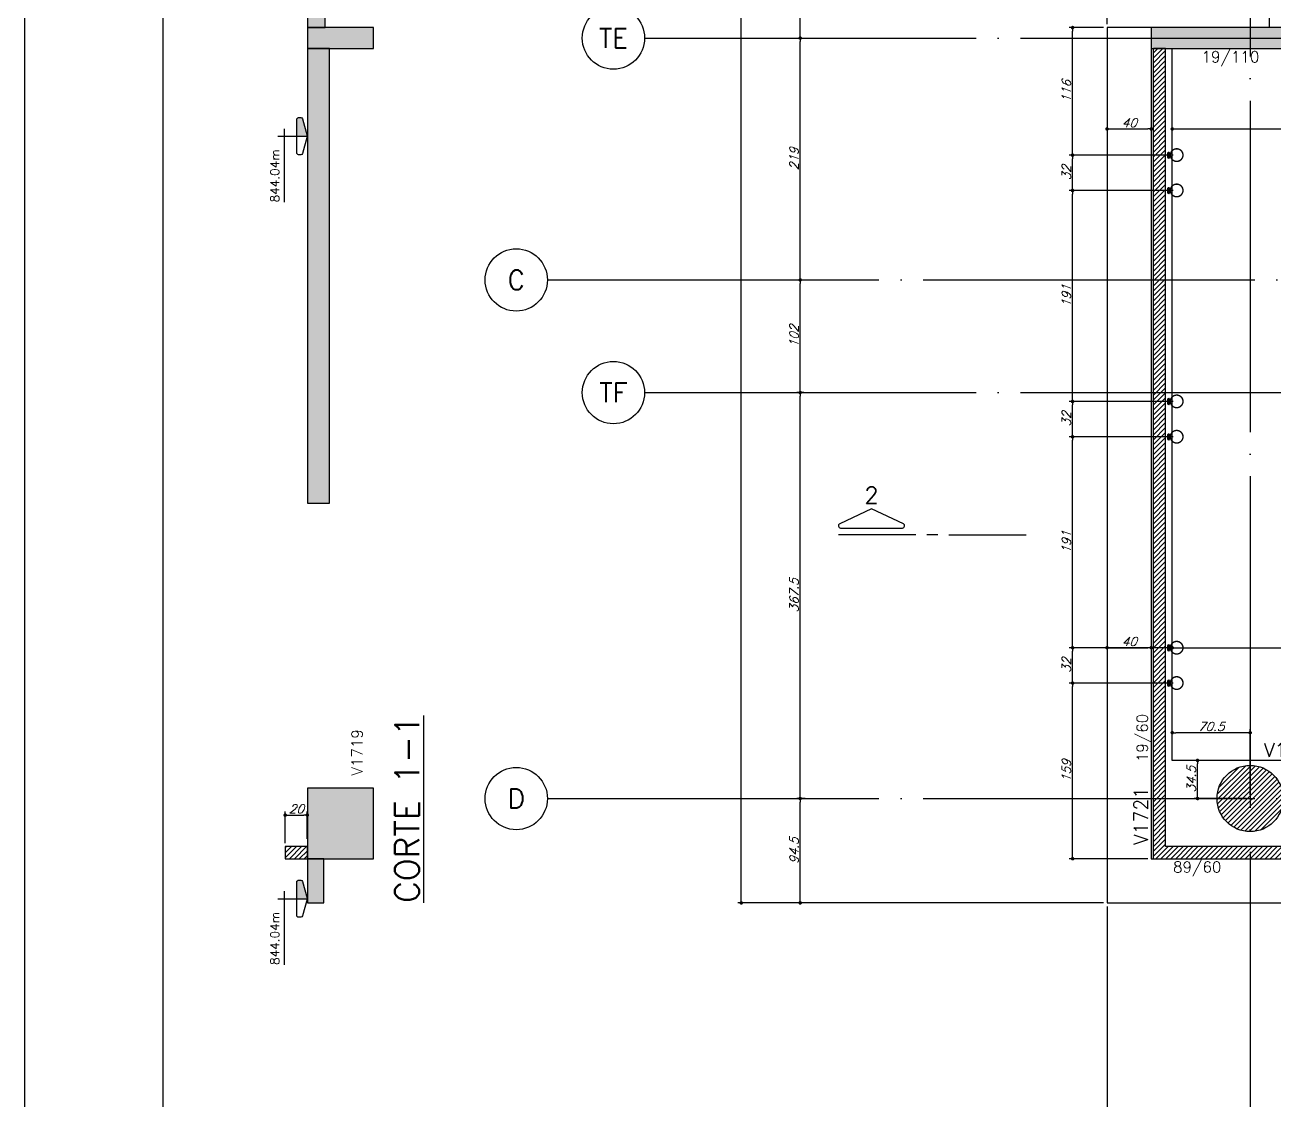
# Model space of a CAD drawing. Header units: millimetres. Extents: x -2368 to 4502, y -2283 to 2217.
# Drawn here: x -2368 to -1238, y -757 to 216 of the extents above; entities that cross this region are included whole.
import ezdxf
from ezdxf.enums import TextEntityAlignment as Align

# ---------------------------------------------------------------- set-up
doc = ezdxf.new("R2010")
doc.units = ezdxf.units.MM
doc.header["$LTSCALE"] = 50
doc.linetypes.add('EIXO', pattern=[6.8, 6, -0.4, 0, -0.4])
for name, color, linetype in [('F-AUX', 2, 'Continuous'), ('F-AUX-RED', 1, 'Continuous'), ('F-CORTE', 4, 'Continuous'), ('F-CORTE-INDICAÇÃO', 4, 'Continuous'), ('F-COTAS', 106, 'Continuous'), ('F-COTAS ANCORAGEM', 106, 'Continuous'), ('F-DESNIVEL-1', 254, 'Continuous'), ('F-EIXO', 12, 'EIXO'), ('F-GANCHOS', 4, 'Continuous'), ('F-HATCH', 1, 'Continuous'), ('F-LAJES', 3, 'Continuous'), ('F-MARGEM', 1, 'Continuous'), ('F-PILARES-HACH', 174, 'Continuous'), ('F-PILARES-S', 170, 'Continuous'), ('F-SOLIDO', 71, 'Continuous'), ('F-SOLIDO-CORTE', 71, 'Continuous'), ('F-TEXTO', 6, 'Continuous'), ('F-TEXTO-YELLOW', 2, 'Continuous'), ('F-VIGAS', 3, 'Continuous'), ('F-VIGAS-DIM', 2, 'Continuous'), ('F-VIGAS-NOME', 4, 'Continuous')]:
    doc.layers.add(name, color=color, linetype=linetype)
doc.styles.add('CP-TEXT-INCL', font='romans.shx', dxfattribs={"oblique": 20})
doc.styles.add('MCP', font='romans.shx')
doc.styles.add('ROMANS', font='romans.shx')
doc.dimstyles.new('CP-COTAS-50', dxfattribs={"dimscale": 0.64, "dimtxt": 12.5, "dimasz": 5, "dimexe": 5, "dimexo": 5, "dimgap": 2.5, "dimtad": 1, "dimdec": 1, "dimdsep": 46, "dimtxsty": 'CP-TEXT-INCL', "dimblk1": 'DOT', "dimblk2": 'DOT', "dimsah": 1, "dimcen": 9, "dimclrd": 256, "dimclre": 256, "dimclrt": 256, "dimadec": 0, "dimazin": 0, "dimtfac": 1, "dimtdec": 1, "dimtmove": 2, "dimatfit": 3, "dimldrblk": 'DOT', "dimfxl": 0, "dimtolj": 1, "dimarcsym": 0})
pattern_1 = [(45, (0, 10000), (-2.245064, 2.245064), [])]

# ---------------------------------------------------------------- blocks, each defined once
blk = doc.blocks.new('*U9')
at = {"layer": 'F-CORTE-INDICAÇÃO'}
for p, q in [((-100, 0), (-170, 0)), ((-80, 0), (-90, 0)), ((-70, 0), (0, 0))]:
    blk.add_line(p, q, dxfattribs=at)
blk.add_lwpolyline([(-112, 6, 0.802585), (-111.2, 9.8), (-140, 23.3), (-168.8, 9.8, 0.802585), (-168, 6)], format="xyb", close=True, dxfattribs=at)
at = {"layer": 'F-CORTE-INDICAÇÃO', "style": 'ROMANS'}
blk.add_attdef('CORTE', text='', height=15, dxfattribs=at).set_placement((-140, 35.8), align=Align.MIDDLE_CENTER)
at = {"layer": 'F-CORTE-INDICAÇÃO', "color": 2, "style": 'ROMANS'}
blk.add_attdef('FOLHA', text='', height=12, dxfattribs=at).set_placement((-140, -10), align=Align.MIDDLE_CENTER)
blk = doc.blocks.new('*U14')
at = {"layer": 'F-EIXO'}
blk.add_line((0, 0), (4945.5, 0), dxfattribs=at)
at = {"layer": 'F-EIXO', "color": 2, "linetype": 'Continuous'}
blk.add_circle((-28.2, 0), 28.2, dxfattribs=at)
at = {"layer": 'F-TEXTO', "style": 'ROMANS'}
blk.add_attdef('EIXO', text='', height=17.5, dxfattribs=at).set_placement((-28.2, 0), align=Align.MIDDLE_CENTER)
blk = doc.blocks.new('*U13')
at = {"layer": 'F-EIXO'}
blk.add_line((0, 0), (4857.5, 0), dxfattribs=at)
at = {"layer": 'F-EIXO', "color": 2, "linetype": 'Continuous'}
blk.add_circle((-28.2, 0), 28.2, dxfattribs=at)
at = {"layer": 'F-TEXTO', "style": 'ROMANS'}
blk.add_attdef('EIXO', text='', height=17.5, dxfattribs=at).set_placement((-28.2, 0), align=Align.MIDDLE_CENTER)
blk = doc.blocks.new('*U20')
at = {"layer": 'F-EIXO'}
blk.add_line((0, 0), (0, -2828.6), dxfattribs=at)
at = {"layer": 'F-TEXTO', "style": 'ROMANS'}
blk.add_attdef('EIXO', text='', height=17.5, rotation=360, dxfattribs=at).set_placement((0, 28.2), align=Align.MIDDLE_CENTER)
blk = doc.blocks.new('_DOT')
at = {"color": 0, "linetype": 'ByBlock'}
blk.add_line((-0.5, 0), (-1, 0), dxfattribs=at)
at = {"color": 0, "linetype": 'ByBlock', "const_width": 0.5}
blk.add_lwpolyline([(-0.25, 0, 1), (0.25, 0, 1)], format="xyb", close=True, dxfattribs=at)
blk = doc.blocks.new('*D24')
at = {"layer": 'DEFPOINTS', "color": 0, "transparency": 16777216}
for p in [(-1389, -348), (-1349, -348), (-1349, -348)]:
    blk.add_point(p, dxfattribs=at)
at = {"layer": 'F-COTAS', "lineweight": -2, "transparency": 16777216}
blk.add_line((-1385.8, -348), (-1352.2, -348), dxfattribs=at)
at = {"layer": 'F-COTAS', "lineweight": -2, "transparency": 16777216, "xscale": 3.2, "yscale": 3.2, "zscale": 3.2, "rotation": 180}
blk.add_blockref('_DOT', (-1389, -348), dxfattribs=at)
at = {"layer": 'F-COTAS', "lineweight": -2, "transparency": 16777216, "xscale": 3.2, "yscale": 3.2, "zscale": 3.2}
blk.add_blockref('_DOT', (-1349, -348), dxfattribs=at)
at = {"layer": 'F-COTAS', "transparency": 16777216, "insert": (-1369, -342.4), "char_height": 8, "attachment_point": 5, "style": 'CP-TEXT-INCL'}
blk.add_mtext('\\A1;40', dxfattribs=at)
blk = doc.blocks.new('*D25')
at = {"layer": 'DEFPOINTS', "color": 0, "transparency": 16777216}
for p in [(-1330, -348), (-1087, -348), (-1087, -348)]:
    blk.add_point(p, dxfattribs=at)
at = {"layer": 'F-COTAS', "lineweight": -2, "transparency": 16777216}
blk.add_line((-1326.8, -348), (-1090.2, -348), dxfattribs=at)
at = {"layer": 'F-COTAS', "lineweight": -2, "transparency": 16777216, "xscale": 3.2, "yscale": 3.2, "zscale": 3.2, "rotation": 180}
blk.add_blockref('_DOT', (-1330, -348), dxfattribs=at)
at = {"layer": 'F-COTAS', "lineweight": -2, "transparency": 16777216, "xscale": 3.2, "yscale": 3.2, "zscale": 3.2}
blk.add_blockref('_DOT', (-1087, -348), dxfattribs=at)
at = {"layer": 'F-COTAS', "transparency": 16777216, "insert": (-1208.5, -342.4), "char_height": 8, "attachment_point": 5, "style": 'CP-TEXT-INCL'}
blk.add_mtext('\\A1;243', dxfattribs=at)
blk = doc.blocks.new('*D33')
at = {"layer": 'DEFPOINTS', "color": 0, "transparency": 16777216}
for p in [(-1389, 121.7), (-1349, 121.7), (-1349, 121.7)]:
    blk.add_point(p, dxfattribs=at)
at = {"layer": 'F-COTAS', "lineweight": -2, "transparency": 16777216}
blk.add_line((-1385.8, 121.7), (-1352.2, 121.7), dxfattribs=at)
at = {"layer": 'F-COTAS', "lineweight": -2, "transparency": 16777216, "xscale": 3.2, "yscale": 3.2, "zscale": 3.2, "rotation": 180}
blk.add_blockref('_DOT', (-1389, 121.7), dxfattribs=at)
at = {"layer": 'F-COTAS', "lineweight": -2, "transparency": 16777216, "xscale": 3.2, "yscale": 3.2, "zscale": 3.2}
blk.add_blockref('_DOT', (-1349, 121.7), dxfattribs=at)
at = {"layer": 'F-COTAS', "transparency": 16777216, "insert": (-1369, 127.3), "char_height": 8, "attachment_point": 5, "style": 'CP-TEXT-INCL'}
blk.add_mtext('\\A1;40', dxfattribs=at)
blk = doc.blocks.new('*D34')
at = {"layer": 'DEFPOINTS', "color": 0, "transparency": 16777216}
for p in [(-1330, 121.7), (-1087, 121.7), (-1087, 121.7)]:
    blk.add_point(p, dxfattribs=at)
at = {"layer": 'F-COTAS', "lineweight": -2, "transparency": 16777216}
blk.add_line((-1326.8, 121.7), (-1090.2, 121.7), dxfattribs=at)
at = {"layer": 'F-COTAS', "lineweight": -2, "transparency": 16777216, "xscale": 3.2, "yscale": 3.2, "zscale": 3.2, "rotation": 180}
blk.add_blockref('_DOT', (-1330, 121.7), dxfattribs=at)
at = {"layer": 'F-COTAS', "lineweight": -2, "transparency": 16777216, "xscale": 3.2, "yscale": 3.2, "zscale": 3.2}
blk.add_blockref('_DOT', (-1087, 121.7), dxfattribs=at)
at = {"layer": 'F-COTAS', "transparency": 16777216, "insert": (-1208.5, 127.3), "char_height": 8, "attachment_point": 5, "style": 'CP-TEXT-INCL'}
blk.add_mtext('\\A1;243', dxfattribs=at)
blk = doc.blocks.new('A0-1L_900')
at = {"layer": 'F-MARGEM', "color": 2}
blk.add_lwpolyline([(0, 0), (0, 90), (137.4, 90), (137.4, 0)], close=True, dxfattribs=at)
at = {"layer": 'F-MARGEM', "color": 7}
blk.add_lwpolyline([(2.5, 89), (136.4, 89), (136.4, 1), (2.5, 1)], close=True, dxfattribs=at)
blk = doc.blocks.new('*D172')
at = {"layer": 'DEFPOINTS', "color": 0, "transparency": 16777216}
for p in [(-1330, -424.9), (-1330, -450), (-1259.5, -484.5)]:
    blk.add_point(p, dxfattribs=at)
at = {"layer": 'F-COTAS', "lineweight": -2, "transparency": 16777216}
for p, q in [((-1330, -446.8), (-1330, -421.7)), ((-1262.7, -424.9), (-1326.8, -424.9)), ((-1259.5, -481.3), (-1259.5, -421.7))]:
    blk.add_line(p, q, dxfattribs=at)
at = {"layer": 'F-COTAS', "lineweight": -2, "transparency": 16777216, "xscale": 3.2, "yscale": 3.2, "zscale": 3.2, "rotation": 180}
blk.add_blockref('_DOT', (-1330, -424.9), dxfattribs=at)
at = {"layer": 'F-COTAS', "lineweight": -2, "transparency": 16777216, "xscale": 3.2, "yscale": 3.2, "zscale": 3.2}
blk.add_blockref('_DOT', (-1259.5, -424.9), dxfattribs=at)
at = {"layer": 'F-COTAS', "transparency": 16777216, "insert": (-1294.8, -419.3), "char_height": 8, "attachment_point": 5, "style": 'CP-TEXT-INCL'}
blk.add_mtext('\\A1;70.5', dxfattribs=at)
blk = doc.blocks.new('*D173')
at = {"layer": 'DEFPOINTS', "color": 0, "transparency": 16777216}
for p in [(-1307.1, -450), (-1304.2, -450), (-1259.5, -484.5)]:
    blk.add_point(p, dxfattribs=at)
at = {"layer": 'F-COTAS', "lineweight": -2, "transparency": 16777216}
for p, q in [((-1307.4, -450), (-1310.3, -450)), ((-1307.1, -481.3), (-1307.1, -453.2)), ((-1262.7, -484.5), (-1310.3, -484.5))]:
    blk.add_line(p, q, dxfattribs=at)
at = {"layer": 'F-COTAS', "lineweight": -2, "transparency": 16777216, "xscale": 3.2, "yscale": 3.2, "zscale": 3.2}
for p, rotation in [((-1307.1, -450), 90), ((-1307.1, -484.5), 270)]:
    blk.add_blockref('_DOT', p, dxfattribs=dict(at, rotation=rotation))
at = {"layer": 'F-COTAS', "transparency": 16777216, "insert": (-1312.7, -467.2), "char_height": 8, "attachment_point": 5, "rotation": 90, "style": 'CP-TEXT-INCL'}
blk.add_mtext('\\A1;34.5', dxfattribs=at)
blk = doc.blocks.new('*D190')
at = {"layer": 'DEFPOINTS', "color": 0, "transparency": 16777216}
for p in [(-2112.8, -499.5), (-2132.8, -528), (-2112.8, -524.3)]:
    blk.add_point(p, dxfattribs=at)
at = {"layer": 'F-COTAS', "lineweight": -2, "transparency": 16777216}
for p, q in [((-2132.8, -524.8), (-2132.8, -496.3)), ((-2112.8, -521.1), (-2112.8, -496.3)), ((-2129.6, -499.5), (-2116, -499.5))]:
    blk.add_line(p, q, dxfattribs=at)
at = {"layer": 'F-COTAS', "lineweight": -2, "transparency": 16777216, "xscale": 3.2, "yscale": 3.2, "zscale": 3.2, "rotation": 180}
blk.add_blockref('_DOT', (-2132.8, -499.5), dxfattribs=at)
at = {"layer": 'F-COTAS', "lineweight": -2, "transparency": 16777216, "xscale": 3.2, "yscale": 3.2, "zscale": 3.2}
blk.add_blockref('_DOT', (-2112.8, -499.5), dxfattribs=at)
at = {"layer": 'F-COTAS', "transparency": 16777216, "insert": (-2122.8, -493.9), "char_height": 8, "attachment_point": 5, "style": 'CP-TEXT-INCL'}
blk.add_mtext('\\A1;20', dxfattribs=at)
blk = doc.blocks.new('Nível - Vista')
at = {"layer": 'F-SOLIDO'}
blk.add_hatch(color=256, dxfattribs=at).paths.add_polyline_path([(0, 0.238), (-0.38, 0.238, 0.414214), (-0.42, 0.198), (-0.42, 0.148, 0.331206), (-0.391, 0.11), (-0.011, 0.002, 0.072993), (0, 0)])
at = {"layer": 'F-AUX', "color": 2}
for p, q in [((0, 0.67), (0, 0)), ((-0.168, 0.521), (1.493, 0.521))]:
    blk.add_line(p, q, dxfattribs=at)
blk.add_lwpolyline([(-0.011, 0.002, 0.146769), (0.011, 0.002), (0.391, 0.11, 0.331206), (0.42, 0.148), (0.42, 0.198, 0.414214), (0.38, 0.238), (-0.38, 0.238, 0.414214), (-0.42, 0.198), (-0.42, 0.148, 0.331206), (-0.391, 0.11), (-0.011, 0.002, 0.146769), (0.011, 0.002)], format="xyb", dxfattribs=at)
at = {"layer": 'F-TEXTO', "color": 3, "style": 'MCP'}
blk.add_attdef('NÍVEL', (0.19, 0.636), '', height=0.25, dxfattribs=at)
blk = doc.blocks.new('*D224')
at = {"layer": 'DEFPOINTS', "color": 0, "transparency": 16777216}
for p in [(-1389, -579), (2295, -855.5), (2295, -972.3)]:
    blk.add_point(p, dxfattribs=at)
at = {"layer": 'F-COTAS', "lineweight": -2, "transparency": 16777216}
for p, q in [((-1389, -582.2), (-1389, -975.5)), ((2295, -858.7), (2295, -975.5)), ((-1385.8, -972.3), (2291.8, -972.3))]:
    blk.add_line(p, q, dxfattribs=at)
at = {"layer": 'F-COTAS', "lineweight": -2, "transparency": 16777216, "xscale": 3.2, "yscale": 3.2, "zscale": 3.2, "rotation": 180}
blk.add_blockref('_DOT', (-1389, -972.3), dxfattribs=at)
at = {"layer": 'F-COTAS', "lineweight": -2, "transparency": 16777216, "xscale": 3.2, "yscale": 3.2, "zscale": 3.2}
blk.add_blockref('_DOT', (2295, -972.3), dxfattribs=at)
at = {"layer": 'F-COTAS', "transparency": 16777216, "insert": (453, -966.7), "char_height": 8, "attachment_point": 5, "style": 'CP-TEXT-INCL'}
blk.add_mtext('\\A1;3684', dxfattribs=at)
blk = doc.blocks.new('*D242')
at = {"layer": 'DEFPOINTS', "color": 0, "transparency": 16777216}
for p in [(-1720, 1438), (-1200, 1438), (-1389, -579)]:
    blk.add_point(p, dxfattribs=at)
at = {"layer": 'F-COTAS', "lineweight": -2, "transparency": 16777216}
for p, q in [((-1203.2, 1438), (-1723.2, 1438)), ((-1720, -575.8), (-1720, 1434.8)), ((-1392.2, -579), (-1723.2, -579))]:
    blk.add_line(p, q, dxfattribs=at)
at = {"layer": 'F-COTAS', "lineweight": -2, "transparency": 16777216, "xscale": 3.2, "yscale": 3.2, "zscale": 3.2}
for p, rotation in [((-1720, 1438), 90), ((-1720, -579), 270)]:
    blk.add_blockref('_DOT', p, dxfattribs=dict(at, rotation=rotation))
at = {"layer": 'F-COTAS', "transparency": 16777216, "insert": (-1725.6, 429.5), "char_height": 8, "attachment_point": 5, "rotation": 90, "style": 'CP-TEXT-INCL'}
blk.add_mtext('\\A1;2017', dxfattribs=at)
blk = doc.blocks.new('*D243')
at = {"layer": 'DEFPOINTS', "color": 0, "transparency": 16777216}
for p in [(-1666.7, -484.5), (-1659, -484.5), (-1389, -579)]:
    blk.add_point(p, dxfattribs=at)
at = {"layer": 'F-COTAS', "lineweight": -2, "transparency": 16777216}
for p, q in [((-1662.2, -484.5), (-1669.9, -484.5)), ((-1666.7, -575.8), (-1666.7, -487.7)), ((-1392.2, -579), (-1669.9, -579))]:
    blk.add_line(p, q, dxfattribs=at)
at = {"layer": 'F-COTAS', "lineweight": -2, "transparency": 16777216, "xscale": 3.2, "yscale": 3.2, "zscale": 3.2}
for p, rotation in [((-1666.7, -484.5), 90), ((-1666.7, -579), 270)]:
    blk.add_blockref('_DOT', p, dxfattribs=dict(at, rotation=rotation))
at = {"layer": 'F-COTAS', "transparency": 16777216, "insert": (-1672.3, -531.8), "char_height": 8, "attachment_point": 5, "rotation": 90, "style": 'CP-TEXT-INCL'}
blk.add_mtext('\\A1;94.5', dxfattribs=at)
blk = doc.blocks.new('*D244')
at = {"layer": 'DEFPOINTS', "color": 0, "transparency": 16777216}
for p in [(-1666.7, -117), (-1660.2, -117), (-1659, -484.5)]:
    blk.add_point(p, dxfattribs=at)
at = {"layer": 'F-COTAS', "lineweight": -2, "transparency": 16777216}
for p, q in [((-1663.4, -117), (-1669.9, -117)), ((-1666.7, -481.3), (-1666.7, -120.2)), ((-1662.2, -484.5), (-1669.9, -484.5))]:
    blk.add_line(p, q, dxfattribs=at)
at = {"layer": 'F-COTAS', "lineweight": -2, "transparency": 16777216, "xscale": 3.2, "yscale": 3.2, "zscale": 3.2}
for p, rotation in [((-1666.7, -117), 90), ((-1666.7, -484.5), 270)]:
    blk.add_blockref('_DOT', p, dxfattribs=dict(at, rotation=rotation))
at = {"layer": 'F-COTAS', "transparency": 16777216, "insert": (-1672.3, -300.7), "char_height": 8, "attachment_point": 5, "rotation": 90, "style": 'CP-TEXT-INCL'}
blk.add_mtext('\\A1;367.5', dxfattribs=at)
blk = doc.blocks.new('*D245')
at = {"layer": 'DEFPOINTS', "color": 0, "transparency": 16777216}
for p in [(-1666.7, -15), (-1666.7, -15), (-1660.2, -117)]:
    blk.add_point(p, dxfattribs=at)
at = {"layer": 'F-COTAS', "lineweight": -2, "transparency": 16777216}
for p, q in [((-1666.7, -113.8), (-1666.7, -18.2)), ((-1663.4, -117), (-1669.9, -117))]:
    blk.add_line(p, q, dxfattribs=at)
at = {"layer": 'F-COTAS', "lineweight": -2, "transparency": 16777216, "xscale": 3.2, "yscale": 3.2, "zscale": 3.2}
for p, rotation in [((-1666.7, -15), 90), ((-1666.7, -117), 270)]:
    blk.add_blockref('_DOT', p, dxfattribs=dict(at, rotation=rotation))
at = {"layer": 'F-COTAS', "transparency": 16777216, "insert": (-1672.3, -66), "char_height": 8, "attachment_point": 5, "rotation": 90, "style": 'CP-TEXT-INCL'}
blk.add_mtext('\\A1;102', dxfattribs=at)
blk = doc.blocks.new('*D246')
at = {"layer": 'DEFPOINTS', "color": 0, "transparency": 16777216}
for p in [(-1666.7, 204), (-1666.7, 204), (-1666.7, -15)]:
    blk.add_point(p, dxfattribs=at)
at = {"layer": 'F-COTAS', "lineweight": -2, "transparency": 16777216}
blk.add_line((-1666.7, -11.8), (-1666.7, 200.8), dxfattribs=at)
at = {"layer": 'F-COTAS', "lineweight": -2, "transparency": 16777216, "xscale": 3.2, "yscale": 3.2, "zscale": 3.2}
for p, rotation in [((-1666.7, 204), 90), ((-1666.7, -15), 270)]:
    blk.add_blockref('_DOT', p, dxfattribs=dict(at, rotation=rotation))
at = {"layer": 'F-COTAS', "transparency": 16777216, "insert": (-1672.3, 94.5), "char_height": 8, "attachment_point": 5, "rotation": 90, "style": 'CP-TEXT-INCL'}
blk.add_mtext('\\A1;219', dxfattribs=at)
blk = doc.blocks.new('*D247')
at = {"layer": 'DEFPOINTS', "color": 0, "transparency": 16777216}
for p in [(-1666.7, 359.5), (-1655, 359.5), (-1666.7, 204)]:
    blk.add_point(p, dxfattribs=at)
at = {"layer": 'F-COTAS', "lineweight": -2, "transparency": 16777216}
for p, q in [((-1658.2, 359.5), (-1669.9, 359.5)), ((-1666.7, 207.2), (-1666.7, 356.3))]:
    blk.add_line(p, q, dxfattribs=at)
at = {"layer": 'F-COTAS', "lineweight": -2, "transparency": 16777216, "xscale": 3.2, "yscale": 3.2, "zscale": 3.2}
for p, rotation in [((-1666.7, 359.5), 90), ((-1666.7, 204), 270)]:
    blk.add_blockref('_DOT', p, dxfattribs=dict(at, rotation=rotation))
at = {"layer": 'F-COTAS', "transparency": 16777216, "insert": (-1672.3, 281.8), "char_height": 8, "attachment_point": 5, "rotation": 90, "style": 'CP-TEXT-INCL'}
blk.add_mtext('\\A1;155.5', dxfattribs=at)
blk = doc.blocks.new('*D263')
at = {"layer": 'DEFPOINTS', "color": 0, "transparency": 16777216}
for p in [(-1389, 264.9), (-1242, 232.5), (-1389, 213.5)]:
    blk.add_point(p, dxfattribs=at)
at = {"layer": 'F-COTAS', "lineweight": -2, "transparency": 16777216}
for p, q in [((-1389, 216.7), (-1389, 268.1)), ((-1245.2, 264.9), (-1385.8, 264.9)), ((-1242, 235.7), (-1242, 268.1))]:
    blk.add_line(p, q, dxfattribs=at)
at = {"layer": 'F-COTAS', "lineweight": -2, "transparency": 16777216, "xscale": 3.2, "yscale": 3.2, "zscale": 3.2, "rotation": 180}
blk.add_blockref('_DOT', (-1389, 264.9), dxfattribs=at)
at = {"layer": 'F-COTAS', "lineweight": -2, "transparency": 16777216, "xscale": 3.2, "yscale": 3.2, "zscale": 3.2}
blk.add_blockref('_DOT', (-1242, 264.9), dxfattribs=at)
at = {"layer": 'F-COTAS', "transparency": 16777216, "insert": (-1315.5, 270.5), "char_height": 8, "attachment_point": 5, "style": 'CP-TEXT-INCL'}
blk.add_mtext('\\A1;147', dxfattribs=at)
blk = doc.blocks.new('PB-ANC_VISTA')
at = {"layer": 'F-GANCHOS'}
h = blk.add_hatch(color=256, dxfattribs=at)
edge = h.paths.add_edge_path()
edge.add_ellipse((0, 0.0049), major_axis=(-0.0142, 0), ratio=0.343552, start_angle=152.7965, end_angle=253.9579, ccw=False)
edge.add_spline(control_points=[(0.0126, 0.0027), (0.0118, 0.0035), (0.0109, 0.0039), (0.0094, 0.0046), (0.0089, 0.0048), (0.0084, 0.0049)], knot_values=[3.709013, 3.709013, 3.709013, 3.709013, 3.826962, 3.826962, 3.975536, 3.975536, 3.975536, 3.975536], degree=3, periodic=0)
edge.add_spline(control_points=[(0.0084, 0.0049), (0.0083, 0.005), (0.0082, 0.005), (0.0075, 0.0052), (0.0068, 0.0054), (0.0054, 0.0056), (0.0046, 0.0057), (0.0025, 0.006), (0.001, 0.006), (-0.0019, 0.006), (-0.0033, 0.0059), (-0.006, 0.0055), (-0.0072, 0.0053), (-0.0083, 0.005), (-0.0084, 0.0049), (-0.0084, 0.0049)], knot_values=[3.975536, 3.975536, 3.975536, 3.975536, 4.020815, 4.020815, 4.214669, 4.214669, 4.408523, 4.408523, 4.746248, 4.746248, 5.083972, 5.083972, 5.421697, 5.421697, 5.450325, 5.450325, 5.450325, 5.450325], degree=3, periodic=0)
edge.add_spline(control_points=[(-0.0084, 0.0049), (-0.009, 0.0047), (-0.0094, 0.0046), (-0.0101, 0.0043), (-0.0109, 0.004), (-0.0119, 0.0031), (-0.0123, 0.0028), (-0.0125, 0.0026)], knot_values=[5.450325, 5.450325, 5.450325, 5.450325, 5.63804, 5.63804, 5.767465, 5.767465, 5.83324, 5.83324, 5.83324, 5.83324], degree=3, periodic=0)
edge.add_ellipse((0, 0.0049), major_axis=(-0.0142, 0), ratio=0.343552, start_angle=286.0421, end_angle=388.2135, ccw=False)
edge.add_arc((0, 0.0406), 0.0312, 262.7795, 270)
edge.add_arc((0, 0.0406), 0.0312, 270, 277.2205)
edge = h.paths.add_edge_path()
edge.add_spline(control_points=[(-0.0084, 0.0049), (-0.0081, 0.0048), (-0.0077, 0.0047), (-0.0062, 0.0044), (-0.0049, 0.0042), (-0.0022, 0.0039), (-0.0008, 0.0039), (0.0023, 0.0039), (0.0039, 0.004), (0.0065, 0.0044), (0.0076, 0.0047), (0.0084, 0.0049)], knot_values=[0.872578, 0.872578, 0.872578, 0.872578, 0.983497, 0.983497, 1.300773, 1.300773, 1.618048, 1.618048, 1.991026, 1.991026, 2.268927, 2.268927, 2.268927, 2.268927], degree=3, periodic=0)
edge.add_spline(control_points=[(0.0084, 0.0049), (0.0089, 0.0048), (0.0094, 0.0046), (0.0109, 0.0039), (0.0118, 0.0035), (0.0126, 0.0027)], knot_values=[3.709013, 3.709013, 3.709013, 3.709013, 3.857587, 3.857587, 3.975536, 3.975536, 3.975536, 3.975536], degree=3, periodic=0)
edge.add_ellipse((0, 0.0049), major_axis=(-0.0142, 0), ratio=0.343552, start_angle=28.2135, end_angle=152.7965, ccw=False)
edge.add_spline(control_points=[(-0.0125, 0.0026), (-0.0123, 0.0028), (-0.0119, 0.0031), (-0.0109, 0.004), (-0.0101, 0.0043), (-0.0094, 0.0046), (-0.009, 0.0047), (-0.0084, 0.0049)], knot_values=[5.450325, 5.450325, 5.450325, 5.450325, 5.5161, 5.5161, 5.645525, 5.645525, 5.83324, 5.83324, 5.83324, 5.83324], degree=3, periodic=0)
blk.add_line((0.0031, 0.0093), (-0.0031, 0.0093), dxfattribs=at)
at = {"layer": 'F-GANCHOS', "const_width": 0.00625}
blk.add_lwpolyline([(-0.0005, 0.0121, -1), (-0.0005, 0.0683, -1)], format="xyb", close=True, dxfattribs=at)
blk.add_lwpolyline([(-0.0005, -0.0757), (-0.0005, 0.0098)], dxfattribs=at)
at = {"layer": 'F-GANCHOS'}
blk.add_ellipse((0, 0.0049), major_axis=(-0.0142, 0), ratio=0.343552, dxfattribs=at)
for points, knots in [([(0.0126, 0.0027), (0.0118, 0.0035), (0.0109, 0.0039), (0.0091, 0.0047), (0.0086, 0.0049), (0.0075, 0.0052), (0.0068, 0.0054), (0.0054, 0.0056), (0.0046, 0.0057), (0.0025, 0.006), (0.001, 0.006), (-0.0019, 0.006), (-0.0033, 0.0059), (-0.006, 0.0055), (-0.0072, 0.0053), (-0.0088, 0.0048), (-0.0094, 0.0046), (-0.0101, 0.0043), (-0.0109, 0.004), (-0.0119, 0.0031), (-0.0123, 0.0028), (-0.0125, 0.0026)], [3.709013, 3.709013, 3.709013, 3.709013, 3.826962, 3.826962, 4.020815, 4.020815, 4.214669, 4.214669, 4.408523, 4.408523, 4.746248, 4.746248, 5.083972, 5.083972, 5.421697, 5.421697, 5.63804, 5.63804, 5.767465, 5.767465, 5.83324, 5.83324, 5.83324, 5.83324]), ([(-0.0084, 0.0049), (-0.0081, 0.0048), (-0.0077, 0.0047), (-0.0062, 0.0044), (-0.0049, 0.0042), (-0.0022, 0.0039), (-0.0008, 0.0039), (0.0023, 0.0039), (0.0039, 0.004), (0.0065, 0.0044), (0.0076, 0.0047), (0.0084, 0.0049)], [0.872578, 0.872578, 0.872578, 0.872578, 0.983497, 0.983497, 1.300773, 1.300773, 1.618048, 1.618048, 1.991026, 1.991026, 2.268927, 2.268927, 2.268927, 2.268927])]:
    blk.add_open_spline(points, degree=3, knots=knots, dxfattribs=at)
blk = doc.blocks.new('*U459')
at = {"layer": 'F-GANCHOS', "xscale": 203.1746031736276, "yscale": 203.1746031736276, "zscale": 203.1746031736276}
blk.add_blockref('PB-ANC_VISTA', (6.2, 92.9), dxfattribs=at)
blk = doc.blocks.new('*D502')
at = {"layer": 'DEFPOINTS', "color": 0, "transparency": 16777216}
for p in [(-1420.2, -380), (-1326, -380), (-1349, -539)]:
    blk.add_point(p, dxfattribs=at)
at = {"layer": 'F-COTAS ANCORAGEM', "lineweight": -2, "transparency": 16777216}
for p, q in [((-1329.2, -380), (-1423.4, -380)), ((-1420.2, -535.8), (-1420.2, -383.2)), ((-1352.2, -539), (-1423.4, -539))]:
    blk.add_line(p, q, dxfattribs=at)
at = {"layer": 'F-COTAS ANCORAGEM', "lineweight": -2, "transparency": 16777216, "xscale": 3.2, "yscale": 3.2, "zscale": 3.2}
for p, rotation in [((-1420.2, -380), 90), ((-1420.2, -539), 270)]:
    blk.add_blockref('_DOT', p, dxfattribs=dict(at, rotation=rotation))
at = {"layer": 'F-COTAS ANCORAGEM', "transparency": 16777216, "insert": (-1425.8, -459.5), "char_height": 8, "attachment_point": 5, "rotation": 90, "style": 'CP-TEXT-INCL'}
blk.add_mtext('\\A1;159', dxfattribs=at)
blk = doc.blocks.new('*D503')
at = {"layer": 'DEFPOINTS', "color": 0, "transparency": 16777216}
for p in [(-1420.2, -348), (-1326, -348), (-1326, -380)]:
    blk.add_point(p, dxfattribs=at)
at = {"layer": 'F-COTAS ANCORAGEM', "lineweight": -2, "transparency": 16777216}
for p, q in [((-1329.2, -348), (-1423.4, -348)), ((-1420.2, -376.8), (-1420.2, -351.2)), ((-1329.2, -380), (-1423.4, -380))]:
    blk.add_line(p, q, dxfattribs=at)
at = {"layer": 'F-COTAS ANCORAGEM', "lineweight": -2, "transparency": 16777216, "xscale": 3.2, "yscale": 3.2, "zscale": 3.2}
for p, rotation in [((-1420.2, -348), 90), ((-1420.2, -380), 270)]:
    blk.add_blockref('_DOT', p, dxfattribs=dict(at, rotation=rotation))
at = {"layer": 'F-COTAS ANCORAGEM', "transparency": 16777216, "insert": (-1425.8, -364), "char_height": 8, "attachment_point": 5, "rotation": 90, "style": 'CP-TEXT-INCL'}
blk.add_mtext('\\A1;32', dxfattribs=at)
blk = doc.blocks.new('*D504')
at = {"layer": 'DEFPOINTS', "color": 0, "transparency": 16777216}
for p in [(-1420.2, -157), (-1326, -157), (-1326, -348)]:
    blk.add_point(p, dxfattribs=at)
at = {"layer": 'F-COTAS ANCORAGEM', "lineweight": -2, "transparency": 16777216}
for p, q in [((-1329.2, -157), (-1423.4, -157)), ((-1420.2, -344.8), (-1420.2, -160.2)), ((-1329.2, -348), (-1423.4, -348))]:
    blk.add_line(p, q, dxfattribs=at)
at = {"layer": 'F-COTAS ANCORAGEM', "lineweight": -2, "transparency": 16777216, "xscale": 3.2, "yscale": 3.2, "zscale": 3.2}
for p, rotation in [((-1420.2, -157), 90), ((-1420.2, -348), 270)]:
    blk.add_blockref('_DOT', p, dxfattribs=dict(at, rotation=rotation))
at = {"layer": 'F-COTAS ANCORAGEM', "transparency": 16777216, "insert": (-1425.8, -252.5), "char_height": 8, "attachment_point": 5, "rotation": 90, "style": 'CP-TEXT-INCL'}
blk.add_mtext('\\A1;191', dxfattribs=at)
blk = doc.blocks.new('*D505')
at = {"layer": 'DEFPOINTS', "color": 0, "transparency": 16777216}
for p in [(-1420.2, -125), (-1326, -125), (-1326, -157)]:
    blk.add_point(p, dxfattribs=at)
at = {"layer": 'F-COTAS ANCORAGEM', "lineweight": -2, "transparency": 16777216}
for p, q in [((-1329.2, -125), (-1423.4, -125)), ((-1420.2, -153.8), (-1420.2, -128.2)), ((-1329.2, -157), (-1423.4, -157))]:
    blk.add_line(p, q, dxfattribs=at)
at = {"layer": 'F-COTAS ANCORAGEM', "lineweight": -2, "transparency": 16777216, "xscale": 3.2, "yscale": 3.2, "zscale": 3.2}
for p, rotation in [((-1420.2, -125), 90), ((-1420.2, -157), 270)]:
    blk.add_blockref('_DOT', p, dxfattribs=dict(at, rotation=rotation))
at = {"layer": 'F-COTAS ANCORAGEM', "transparency": 16777216, "insert": (-1425.8, -141), "char_height": 8, "attachment_point": 5, "rotation": 90, "style": 'CP-TEXT-INCL'}
blk.add_mtext('\\A1;32', dxfattribs=at)
blk = doc.blocks.new('*D506')
at = {"layer": 'DEFPOINTS', "color": 0, "transparency": 16777216}
for p in [(-1420.2, 66), (-1326, 66), (-1326, -125)]:
    blk.add_point(p, dxfattribs=at)
at = {"layer": 'F-COTAS ANCORAGEM', "lineweight": -2, "transparency": 16777216}
for p, q in [((-1329.2, 66), (-1423.4, 66)), ((-1420.2, -121.8), (-1420.2, 62.8)), ((-1329.2, -125), (-1423.4, -125))]:
    blk.add_line(p, q, dxfattribs=at)
at = {"layer": 'F-COTAS ANCORAGEM', "lineweight": -2, "transparency": 16777216, "xscale": 3.2, "yscale": 3.2, "zscale": 3.2}
for p, rotation in [((-1420.2, 66), 90), ((-1420.2, -125), 270)]:
    blk.add_blockref('_DOT', p, dxfattribs=dict(at, rotation=rotation))
at = {"layer": 'F-COTAS ANCORAGEM', "transparency": 16777216, "insert": (-1425.8, -29.5), "char_height": 8, "attachment_point": 5, "rotation": 90, "style": 'CP-TEXT-INCL'}
blk.add_mtext('\\A1;191', dxfattribs=at)
blk = doc.blocks.new('*D507')
at = {"layer": 'DEFPOINTS', "color": 0, "transparency": 16777216}
for p in [(-1420.2, 98), (-1326, 98), (-1326, 66)]:
    blk.add_point(p, dxfattribs=at)
at = {"layer": 'F-COTAS ANCORAGEM', "lineweight": -2, "transparency": 16777216}
for p, q in [((-1329.2, 98), (-1423.4, 98)), ((-1420.2, 69.2), (-1420.2, 94.8)), ((-1329.2, 66), (-1423.4, 66))]:
    blk.add_line(p, q, dxfattribs=at)
at = {"layer": 'F-COTAS ANCORAGEM', "lineweight": -2, "transparency": 16777216, "xscale": 3.2, "yscale": 3.2, "zscale": 3.2}
for p, rotation in [((-1420.2, 98), 90), ((-1420.2, 66), 270)]:
    blk.add_blockref('_DOT', p, dxfattribs=dict(at, rotation=rotation))
at = {"layer": 'F-COTAS ANCORAGEM', "transparency": 16777216, "insert": (-1425.8, 82), "char_height": 8, "attachment_point": 5, "rotation": 90, "style": 'CP-TEXT-INCL'}
blk.add_mtext('\\A1;32', dxfattribs=at)
blk = doc.blocks.new('*D508')
at = {"layer": 'DEFPOINTS', "color": 0, "transparency": 16777216}
for p in [(-1420.2, 213.5), (-1389, 213.5), (-1326, 98)]:
    blk.add_point(p, dxfattribs=at)
at = {"layer": 'F-COTAS ANCORAGEM', "lineweight": -2, "transparency": 16777216}
for p, q in [((-1392.2, 213.5), (-1423.4, 213.5)), ((-1420.2, 101.2), (-1420.2, 210.3)), ((-1329.2, 98), (-1423.4, 98))]:
    blk.add_line(p, q, dxfattribs=at)
at = {"layer": 'F-COTAS ANCORAGEM', "lineweight": -2, "transparency": 16777216, "xscale": 3.2, "yscale": 3.2, "zscale": 3.2}
for p, rotation in [((-1420.2, 213.5), 90), ((-1420.2, 98), 270)]:
    blk.add_blockref('_DOT', p, dxfattribs=dict(at, rotation=rotation))
at = {"layer": 'F-COTAS ANCORAGEM', "transparency": 16777216, "insert": (-1425.8, 155.7), "char_height": 8, "attachment_point": 5, "rotation": 90, "style": 'CP-TEXT-INCL'}
blk.add_mtext('\\A1;116', dxfattribs=at)

msp = doc.modelspace()

# ---------------------------------------------------------------- hatches: boundary and pattern name
at = {"layer": 'F-AUX-RED'}
h = msp.add_hatch(dxfattribs=at)
h.set_pattern_fill('ANSI31', color=256)
h.set_pattern_definition([(45, (0, -5000), (-2.245064, 2.245064), [])])
h.paths.add_polyline_path([(878.5, -528), (-1336, -528), (-1336, 194.5), (-1347, 194.5), (-1347, -539), (878.5, -539)])
at = {"layer": 'F-HATCH'}
h = msp.add_hatch(dxfattribs=at)
h.set_pattern_fill('ANSI31', color=256)
h.set_pattern_definition(pattern_1)
h.paths.add_polyline_path([(-2112.751, -531.295), (-2112.751, -531.225), (-2112.751, -528), (-2132.751, -528), (-2132.751, -528.07), (-2132.751, -531.295), (-2132.751, -539), (-2132.624, -539), (-2126.691, -539), (-2112.751, -539)])
at = {"layer": 'F-PILARES-HACH', "linetype": 'Continuous'}
h = msp.add_hatch(dxfattribs=at)
h.set_pattern_fill('ANSI31', color=256, style=0)
h.set_pattern_definition(pattern_1)
edge = h.paths.add_edge_path()
edge.add_arc((-1259.5, -484.5), 30, 0, 360)
at = {"layer": 'F-SOLIDO-CORTE', "linetype": 'Continuous'}
for points in [[(-2112.751, 390.282), (-2112.751, 213.5), (-2111.8, 213.5), (-2104.733, 213.5), (-2096.751, 213.5), (-2096.751, 235.833), (-2096.751, 414.07), (-2096.751, 645.5), (-2097.578, 645.5), (-2104.18, 645.5), (-2112.751, 645.5), (-2112.751, 414.07)], [(-2112.751, 202.892), (-2112.751, 194.5), (-2109.185, 194.5), (-2082.683, 194.5), (-2052.751, 194.5), (-2052.751, 195.629), (-2052.751, 204.022), (-2052.751, 213.5), (-2056.317, 213.5), (-2082.819, 213.5), (-2112.751, 213.5), (-2112.751, 204.022)], [(-2111.562, -217), (-2102.634, -217), (-2092.751, -217), (-2092.751, -17.725), (-2092.751, 6.732), (-2092.751, 194.5), (-2093.94, 194.5), (-2103.066, 194.5), (-2112.751, 194.5), (-2112.751, 170.043), (-2112.751, -17.725), (-2112.751, -217)], [(-2109.185, -539), (-2069.972, -539), (-2052.751, -539), (-2052.751, -520.631), (-2052.751, -516.827), (-2052.751, -475), (-2056.317, -475), (-2095.53, -475), (-2112.751, -475), (-2112.751, -478.804), (-2112.751, -520.631), (-2112.751, -539)], [(-2112.751, -547.239), (-2112.751, -549.979), (-2112.751, -551.146), (-2112.751, -565.318), (-2112.751, -579), (-2112.656, -579), (-2108.012, -579), (-2097.751, -579), (-2097.751, -565.318), (-2097.751, -551.146), (-2097.751, -549.979), (-2097.751, -547.239), (-2097.751, -546.583), (-2097.751, -539), (-2098.595, -539), (-2108.358, -539), (-2112.751, -539), (-2112.751, -539.254)]]:
    msp.add_hatch(color=256, dxfattribs=at).paths.add_polyline_path(points, flags=16)

# ---------------------------------------------------------------- linework, layer by layer
at = {"layer": 'F-AUX-RED', "color": 2}
for p, q in [((-1347, -539), (-1347, 194.5)), ((-1336, 194.5), (-1347, 194.5)), ((-1336, -528), (-1336, 194.5)), ((878.5, -528), (-1336, -528)), ((-1347, -539), (878.5, -539))]:
    msp.add_line(p, q, dxfattribs=at)
at = {"layer": 'F-CORTE', "linetype": 'Continuous'}
for points in [[(-2112.751, 390.282), (-2112.751, 213.5), (-2112.751, 202.892), (-2112.751, 194.5), (-2112.751, 170.043), (-2112.751, -17.725), (-2112.751, -217), (-2111.562, -217), (-2092.751, -217), (-2092.751, -17.725), (-2092.751, 6.732), (-2092.751, 194.5), (-2082.683, 194.5), (-2052.751, 194.5), (-2052.751, 195.629), (-2052.751, 204.022), (-2052.751, 213.5), (-2056.317, 213.5), (-2082.819, 213.5), (-2096.751, 213.5), (-2096.751, 235.833)], [(-2112.751, -539), (-2112.751, -547.239), (-2112.751, -579), (-2112.656, -579), (-2108.012, -579), (-2097.751, -579), (-2097.751, -565.318), (-2097.751, -551.146), (-2097.751, -549.979), (-2097.751, -547.239), (-2097.751, -546.583), (-2097.751, -539), (-2052.751, -539), (-2052.751, -520.631), (-2052.751, -516.827), (-2052.751, -475), (-2056.317, -475), (-2095.53, -475), (-2112.751, -475), (-2112.751, -478.804), (-2112.751, -520.631), (-2112.751, -528), (-2132.751, -528), (-2132.751, -528.07), (-2132.751, -531.295), (-2132.751, -539), (-2132.624, -539), (-2126.691, -539), (-2112.751, -539)]]:
    msp.add_lwpolyline(points, dxfattribs=at)
at = {"layer": 'F-DESNIVEL-1', "linetype": 'Continuous'}
for points in [[(-1349, 194.5), (-1349, 213.5), (-1330, 194.5), (-1330, 213.5)], [(-1330, 194.5), (-1217.1, 194.5), (-1217.1, 213.5)], [(-1330, 194.5), (-1217.1, 213.5), (-1330, 213.5)], [(-1330, 194.5), (-1330, 213.5), (-1330, 194.5)]]:
    msp.add_solid(points, dxfattribs=at)
at = {"layer": 'F-LAJES', "linetype": 'Continuous'}
for p, q in [((-1242, 213.5), (-1242, 232.5)), ((-1349, 213.5), (-1389, 213.5)), ((-1389, 213.5), (-1389, -559)), ((-1389, -559), (-1389, -579)), ((-1389, -579), (893.5, -579))]:
    msp.add_line(p, q, dxfattribs=at)
at = {"layer": 'F-PILARES-S', "linetype": 'Continuous'}
msp.add_circle((-1259.5, -484.5), 30, dxfattribs=at)
at = {"layer": 'F-SOLIDO-CORTE'}
for points in [[(-2112.751, 390.282), (-2112.751, 213.5), (-2111.8, 213.5), (-2104.733, 213.5), (-2096.751, 213.5), (-2096.751, 235.833), (-2096.751, 414.07), (-2096.751, 645.5), (-2097.578, 645.5), (-2104.18, 645.5), (-2112.751, 645.5), (-2112.751, 414.07), (-2112.751, 390.282)], [(-2112.751, 202.892), (-2112.751, 194.5), (-2109.185, 194.5), (-2082.683, 194.5), (-2052.751, 194.5), (-2052.751, 195.629), (-2052.751, 204.021), (-2052.751, 213.5), (-2056.317, 213.5), (-2082.819, 213.5), (-2112.751, 213.5), (-2112.751, 204.021), (-2112.751, 202.892)], [(-2111.562, -217), (-2102.634, -217), (-2092.751, -217), (-2092.751, -17.725), (-2092.751, 6.732), (-2092.751, 194.5), (-2093.94, 194.5), (-2103.066, 194.5), (-2112.751, 194.5), (-2112.751, 170.043), (-2112.751, -17.725), (-2112.751, -217), (-2111.562, -217)], [(-2109.185, -539), (-2069.972, -539), (-2052.751, -539), (-2052.751, -520.631), (-2052.751, -516.827), (-2052.751, -475), (-2056.317, -475), (-2095.53, -475), (-2112.751, -475), (-2112.751, -478.804), (-2112.751, -520.631), (-2112.751, -539), (-2109.185, -539)], [(-2112.751, -528), (-2112.878, -528), (-2118.742, -528), (-2132.751, -528), (-2132.751, -528.07), (-2132.751, -531.295), (-2132.751, -539), (-2132.624, -539), (-2126.691, -539), (-2112.751, -539), (-2112.751, -531.295), (-2112.751, -531.225), (-2112.751, -528)], [(-2112.751, -547.239), (-2112.751, -549.98), (-2112.751, -551.146), (-2112.751, -565.318), (-2112.751, -579), (-2112.656, -579), (-2108.012, -579), (-2097.751, -579), (-2097.751, -565.318), (-2097.751, -551.146), (-2097.751, -549.98), (-2097.751, -547.239), (-2097.751, -546.583), (-2097.751, -539), (-2098.595, -539), (-2108.358, -539), (-2112.751, -539), (-2112.751, -539.254), (-2112.751, -547.239)]]:
    msp.add_lwpolyline(points, dxfattribs=at)
at = {"layer": 'F-VIGAS'}
for points in [[(-1217, 213.5), (-1349, 213.5)], [(-1349, 213.5), (-1349, -539)], [(-1349, 194.5), (-1217, 194.5)], [(-1330, -450), (-1330, 194.5)], [(-1259.5, -450), (-1330, -450)], [(-1063, -450), (-1259.5, -450)], [(-1349, -539), (-1259.5, -539)], [(-1259.5, -539), (-1075, -539)]]:
    msp.add_lwpolyline(points, dxfattribs=at)

# ---------------------------------------------------------------- block references
ref = msp.add_blockref('Nível - Vista', (-2112.751, 115.179), dxfattribs=dict(xscale=-40, yscale=40, zscale=40, rotation=90))
ref.add_attrib('NÍVEL', '844.04m', (-2138.181, 55.197), dxfattribs={"layer": 'F-TEXTO', "color": 3, "height": 8, "rotation": 90, "style": 'MCP'})
ref = msp.add_blockref('Nível - Vista', (-2112.751, -575.22), dxfattribs=dict(xscale=-40, yscale=40, zscale=40, rotation=90))
ref.add_attrib('NÍVEL', '844.04m', (-2138.181, -635.202), dxfattribs={"layer": 'F-TEXTO', "color": 3, "height": 8, "rotation": 90, "style": 'MCP'})
at = {"layer": 'F-CORTE-INDICAÇÃO', "linetype": 'Continuous'}
ref = msp.add_blockref('*U9', (-1462.157, -245.609), dxfattribs=at)
ref.add_attrib('CORTE', '2', dxfattribs={"height": 15, "style": 'ROMANS'}).set_placement((-1602.157, -209.846), align=Align.MIDDLE_CENTER)
at = {"layer": 'F-COTAS', "rotation": 270}
for p in [(-1427.061, 104.146), (-1427.061, 72.146), (-1427.061, -118.854), (-1427.061, -150.854), (-1427.061, -341.854), (-1427.061, -373.854)]:
    msp.add_blockref('*U459', p, dxfattribs=at)
at = {"layer": 'F-EIXO', "linetype": 'Continuous'}
msp.add_blockref('*U20', (-1259.5, 1847.82), dxfattribs=at)
for name, p, values in [('*U13', (-1807.517, 204), {'EIXO': 'TE'}), ('*U14', (-1895.471, -15), {'EIXO': 'C'}), ('*U13', (-1807.517, -117), {'EIXO': 'TF'}), ('*U14', (-1895.471, -484.5), {'EIXO': 'D'})]:
    msp.add_blockref(name, p, dxfattribs=at).add_auto_attribs(values)
at = {"layer": 'F-MARGEM', "linetype": 'Continuous', "xscale": 50, "yscale": 50, "zscale": 50}
msp.add_blockref('A0-1L_900', (-2368.283, -2282.993), dxfattribs=at)

# ---------------------------------------------------------------- texts
at = {"layer": 'F-CORTE', "color": 6, "linetype": 'Continuous', "style": 'MCP'}
msp.add_text('%%UCORTE 1-1', height=21.875, rotation=90, dxfattribs=at).set_placement((-2011.586, -579))
at = {"layer": 'F-TEXTO-YELLOW', "style": 'MCP'}
msp.add_text('V1719', height=10, rotation=90, dxfattribs=at).set_placement((-2062.751, -463.741))
at = {"layer": 'F-VIGAS-DIM', "linetype": 'Continuous', "style": 'MCP'}
for s, p in [('19/110', (-1303.5, 182)), ('89/60', (-1329.25, -551.5))]:
    msp.add_text(s, height=10, dxfattribs=at).set_placement(p)
msp.add_text('19/60', height=10, rotation=90, dxfattribs=at).set_placement((-1352.125, -451.5))
at = {"layer": 'F-VIGAS-NOME', "linetype": 'Continuous', "style": 'MCP'}
msp.add_text('V1719', height=12.5, dxfattribs=at).set_placement((-1247, -446.875))
msp.add_text('V1721', height=12.5, rotation=90, dxfattribs=at).set_placement((-1352.125, -526.5))

# ---------------------------------------------------------------- dimensions: what is measured, and where the dimension line sits
at = {"layer": 'F-COTAS'}
for base, p1, p2, angle, picture, middle in [((-1720.011, 1438), (-1389, -579), (-1200, 1438), 90, '*D242', (-1725.611, 429.5)), ((-1666.735, 359.5), (-1666.735, 204), (-1655.016, 359.5), 90, '*D247', (-1672.335, 281.75)), ((-1666.735, 204), (-1666.735, -15), (-1666.735, 204), 90, '*D246', (-1672.335, 94.5)), ((-1087, 121.73), (-1330, 121.73), (-1087, 121.73), 180, '*D34', (-1208.5, 127.33)), ((-1666.735, -15), (-1660.223, -117), (-1666.735, -15), 90, '*D245', (-1672.335, -66)), ((-1666.735, -117), (-1658.951, -484.5), (-1660.223, -117), 90, '*D244', (-1672.335, -300.75)), ((-1087, -348.042), (-1330, -348.042), (-1087, -348.042), 180, '*D25', (-1208.5, -342.442)), ((-1307.127, -450), (-1259.5, -484.5), (-1304.168, -450), 90, '*D173', (-1312.727, -467.25)), ((-1666.735, -484.5), (-1389, -579), (-1658.951, -484.5), 90, '*D243', (-1672.335, -531.75))]:
    dim = msp.add_linear_dim(base=base, p1=p1, p2=p2, angle=angle, dimstyle='CP-COTAS-50', dxfattribs=at)
    dim.commit()
    dim.dimension.update_dxf_attribs({"geometry": picture, "text_midpoint": middle})
dim = msp.add_linear_dim(base=(-1389, 264.867), p1=(-1242, 232.5), p2=(-1389, 213.5), dimstyle='CP-COTAS-50', override={"dimfxl": 7.5}, dxfattribs=at)
dim.commit()
dim.dimension.update_dxf_attribs({"geometry": '*D263', "text_midpoint": (-1315.5, 270.467)})
for p1, p2, picture, middle in [((-1389, 121.73), (-1349, 121.73), '*D33', (-1369, 127.33)), ((-1389, -348.042), (-1349, -348.042), '*D24', (-1369, -342.442))]:
    dim = msp.add_aligned_dim(p1=p1, p2=p2, distance=0, dimstyle='CP-COTAS-50', dxfattribs=at)
    dim.commit()
    dim.dimension.update_dxf_attribs({"geometry": picture, "text_midpoint": middle})
for base, p1, p2, picture, middle in [((-1330, -424.856), (-1259.5, -484.5), (-1330, -450), '*D172', (-1294.75, -419.256)), ((-2112.751, -499.55), (-2132.751, -528), (-2112.751, -524.315), '*D190', (-2122.751, -493.95)), ((2295, -972.319), (-1389, -579), (2295, -855.53), '*D224', (453, -966.719))]:
    dim = msp.add_linear_dim(base=base, p1=p1, p2=p2, dimstyle='CP-COTAS-50', dxfattribs=at)
    dim.commit()
    dim.dimension.update_dxf_attribs({"geometry": picture, "text_midpoint": middle})
at = {"layer": 'F-COTAS ANCORAGEM'}
for base, p1, p2, override, picture, middle in [((-1420.198901751, 213.5), (-1326, 98), (-1389, 213.5), {"dimdec": 0, "dimfxl": 7.5}, '*D508', (-1425.798901751, 155.75)), ((-1420.199, 98), (-1326, 66), (-1326, 98), {"dimdec": 0, "dimfxl": 7.5}, '*D507', (-1425.799, 82)), ((-1420.199, 66), (-1326, -125), (-1326, 66), {"dimdec": 0, "dimfxl": 7.5}, '*D506', (-1425.799, -29.5)), ((-1420.199, -125), (-1326, -157), (-1326, -125), {"dimdec": 0, "dimfxl": 7.5}, '*D505', (-1425.799, -141)), ((-1420.199, -157), (-1326, -348), (-1326, -157), {"dimdec": 0, "dimfxl": 7.5}, '*D504', (-1425.799, -252.5)), ((-1420.199, -348), (-1326, -380), (-1326, -348), {"dimtad": 3, "dimdec": 0, "dimfxl": 7.5}, '*D503', (-1425.799, -364)), ((-1420.199, -380), (-1349, -539), (-1326, -380), {"dimdec": 0, "dimfxl": 7.5}, '*D502', (-1425.799, -459.5))]:
    dim = msp.add_linear_dim(base=base, p1=p1, p2=p2, angle=90, dimstyle='CP-COTAS-50', override=override, dxfattribs=at)
    dim.commit()
    dim.dimension.update_dxf_attribs({"geometry": picture, "text_midpoint": middle})

doc.saveas('drawing.dxf')
